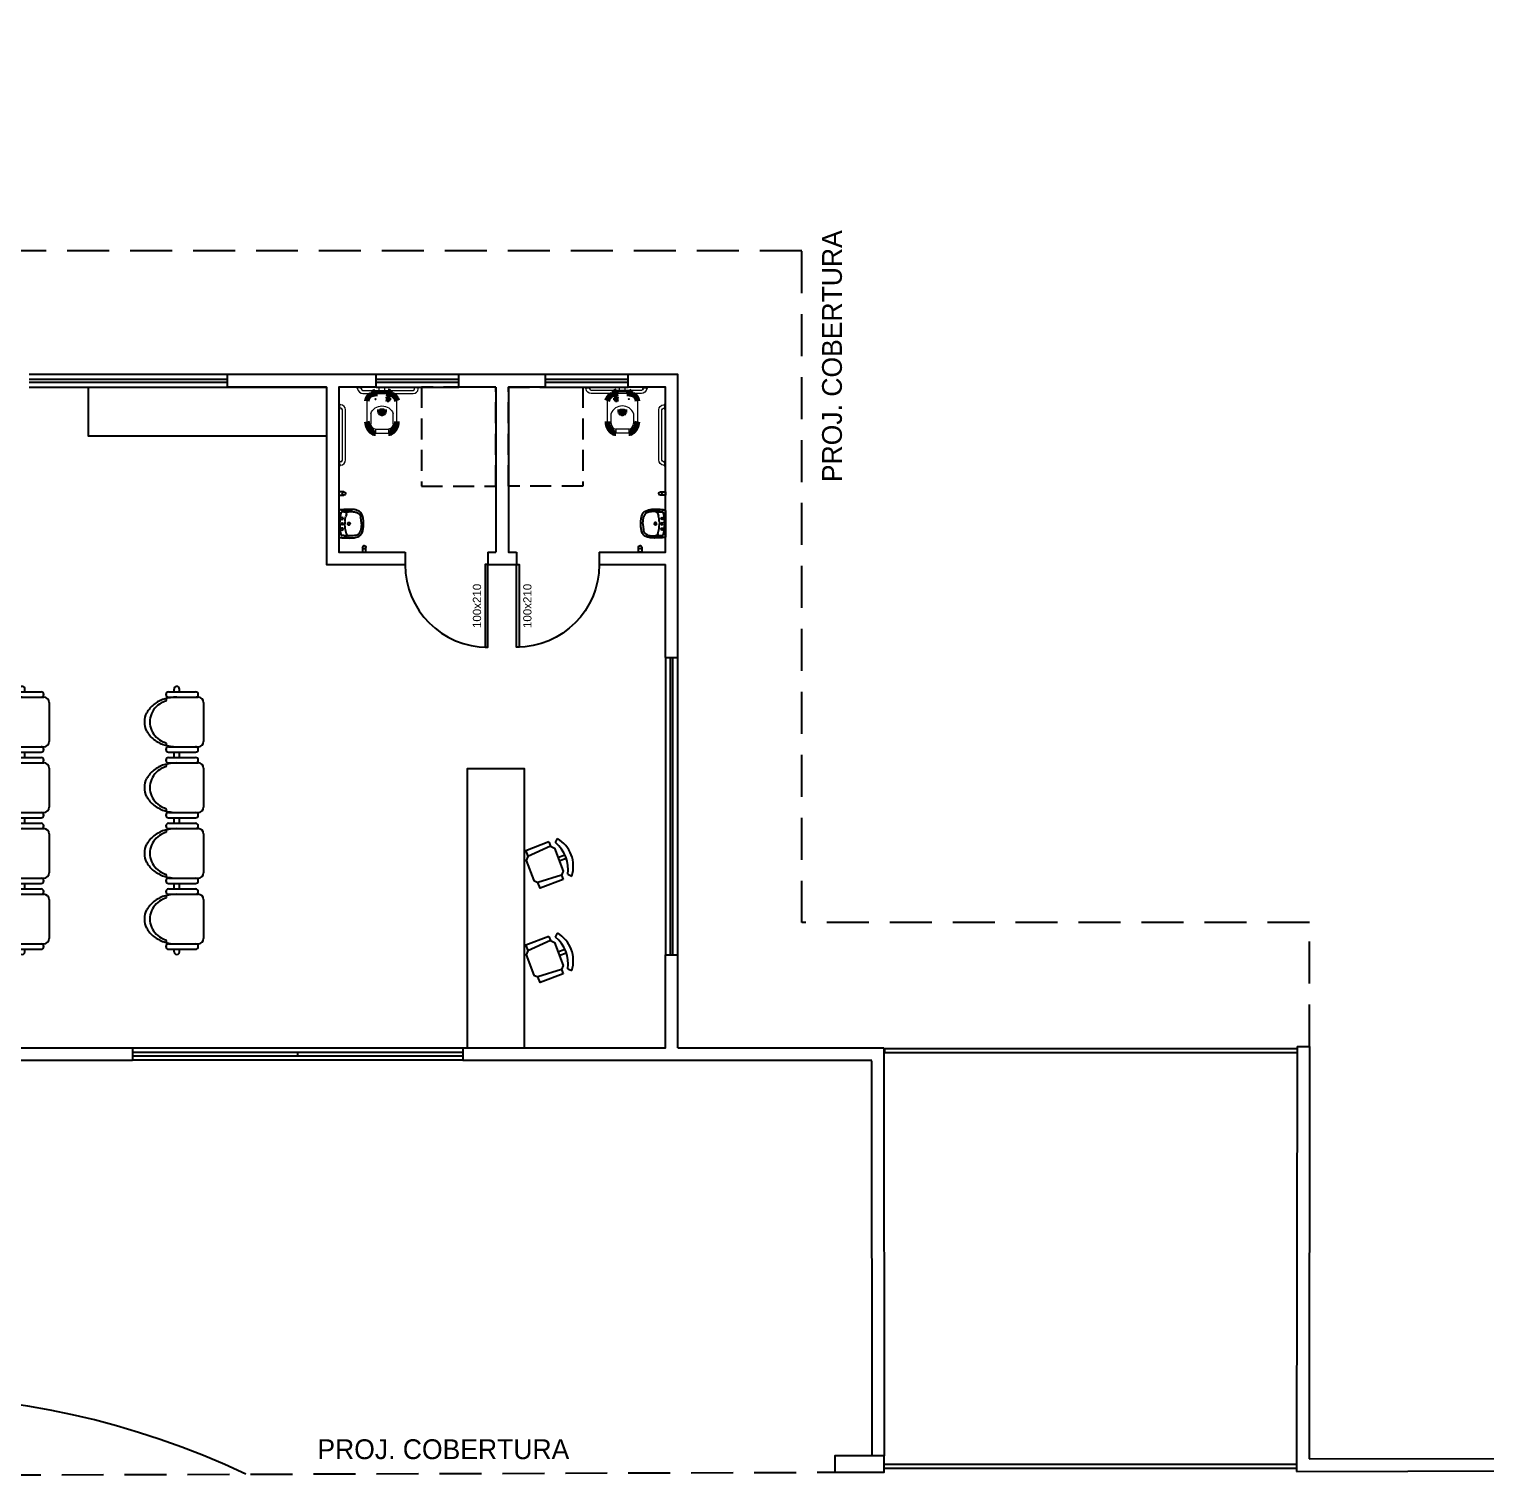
# Model space of a CAD drawing. Header units: centimetres. Extents: x 0 to 1084401, y -139216 to 99734.
# Drawn here: x 902085 to 903848, y 9703 to 11457 of the extents above; entities that cross this region are included whole.
import ezdxf
from ezdxf.enums import TextEntityAlignment as Align

# ---------------------------------------------------------------- set-up
doc = ezdxf.new("R2010")
doc.units = ezdxf.units.CM
doc.header["$LTSCALE"] = 4
doc.linetypes.add('DASHED2', pattern=[9.525, 6.35, -3.175])
doc.linetypes.add('HIDDENX2', pattern=[19.05, 12.7, -6.35])
for name, color, linetype in [('0.1', 1, 'Continuous'), ('0.2', 2, 'Continuous'), ('0.6', 6, 'Continuous'), ('02-CONT', 2, 'Continuous'), ('08', 8, 'Continuous'), ('C-TEXTO-02', 2, 'Continuous'), ('PDF1_PH - Metal', 253, 'Continuous'), ('PROJEÇÕES', 1, 'DASHED2')]:
    doc.layers.add(name, color=color, linetype=linetype)
doc.layers.add('PDF1_PH - Alv Construir', color=6, linetype='Continuous', lineweight=40)
doc.styles.add('2mm 1-50', font='arial.ttf', dxfattribs={"height": 0.1})
doc.styles.add('Símbolos', font='ERASLGHT.TTF')

# ---------------------------------------------------------------- blocks, each defined once
blk = doc.blocks.new('1_00e')
blk.add_lwpolyline([(-28.4, -52.3), (-25.4, -52.3), (-25.4, 47.7), (-28.4, 47.7)], close=True)
at = {"color": 1}
blk.add_arc((-28.4, -52.3), 100, 0, 90, dxfattribs=at)
blk = doc.blocks.new('Barra 3')
at = {"layer": 'PDF1_PH - Metal', "lineweight": 9}
for points in [[(19245.1, 25719.8), (19252, 25719.8), (19252, 25719), (19245.1, 25719)], [(19315, 25719.8), (19321.9, 25719.8), (19321.9, 25719), (19315, 25719)]]:
    blk.add_lwpolyline(points, close=True, dxfattribs=at)
for points in [[(19246.4, 25717.7), (19246.4, 25719)], [(19250.7, 25717.7), (19250.7, 25719)], [(19252.9, 25715.5), (19314.6, 25715.5)], [(19252.9, 25711.7), (19314.6, 25711.7)], [(19316.3, 25717.7), (19316.3, 25719)], [(19320.6, 25717.7), (19320.6, 25719)]]:
    blk.add_lwpolyline(points, dxfattribs=at)
for centre, radius, start, end in [((19253.4, 25718.8), 7.08, 188.6936, 267.1299), ((19253, 25717.8), 2.3, 183.7735, 266.2236), ((19314.4, 25717.9), 6.22, 270.0361, 357.9477), ((19314, 25717.8), 2.29, 284.5016, 358.1815)]:
    blk.add_arc(centre, radius, start, end, dxfattribs=at)
blk = doc.blocks.new('bacia sanit')
at = {"layer": 'PDF1_PH - Metal', "lineweight": 9}
for points in [[(16861.7, 24745.8), (16861.7, 24746.1), (16861.7, 24759.9), (16861.7, 24760.7)], [(16862.6, 24758.1), (16862.6, 24757.7), (16862.6, 24757.3), (16862.6, 24748.7), (16862.6, 24748.3), (16862.6, 24747.9)], [(16863, 24747.4), (16863, 24747.4), (16863.4, 24747.4), (16863.9, 24747.4), (16864.3, 24747.4), (16864.3, 24753), (16864.3, 24758.6), (16863.9, 24758.6), (16863.4, 24758.6), (16863, 24758.6)], [(16873.7, 24771.4), (16899, 24771.4)], [(16889.1, 24766.7), (16889.6, 24766.7), (16890, 24766.7), (16890.4, 24766.7), (16890.9, 24766.7), (16899.4, 24766.7), (16899.9, 24766.7), (16900.3, 24766.7), (16900.7, 24766.7), (16901.1, 24766.7), (16901.6, 24766.7)], [(16912.8, 24763.3), (16907.7, 24763.3)], [(16908.4, 24761.1), (16912.7, 24761.1), (16913.1, 24761.1)], [(16908.4, 24761.1), (16908.4, 24760.7), (16908.4, 24760.3), (16908.4, 24759.9), (16908.4, 24759.4), (16908.4, 24759), (16908.4, 24758.6), (16908.4, 24758.1), (16908.4, 24757.7), (16908.4, 24757.3), (16908.4, 24756.9), (16908.4, 24756.4)], [(16913.1, 24761.1), (16913.1, 24760.7), (16913.1, 24760.3), (16913.1, 24759.9), (16913.1, 24759.4), (16913.1, 24759), (16913.1, 24758.6), (16913.1, 24758.1), (16913.1, 24757.7), (16913.1, 24757.3), (16913.1, 24756.9), (16913.1, 24756.4), (16913.1, 24756), (16913.1, 24755.6), (16913.1, 24755.1), (16913.1, 24754.7), (16913.1, 24754.3), (16913.1, 24753.9), (16913.1, 24753.4), (16913.1, 24753), (16913.1, 24752.6), (16913.1, 24752.1), (16913.1, 24751.7), (16913.1, 24751.3), (16913.1, 24750.9), (16913.1, 24750.4), (16913.1, 24750), (16913.1, 24749.6), (16913.1, 24749.1), (16913.1, 24748.7), (16913.1, 24748.3), (16913.1, 24747.9), (16913.1, 24747.4), (16913.1, 24747), (16913.1, 24746.6), (16913.1, 24746.1), (16913.1, 24745.7), (16913.1, 24745.3), (16913.1, 24744.9)], [(16861.7, 24756.4), (16856.6, 24756.4)], [(16861.7, 24749.6), (16856.6, 24749.6)], [(16884.4, 24750.4), (16884, 24750.4), (16883.6, 24750.4), (16883.6, 24750.9), (16883.6, 24751.3), (16883.6, 24751.7), (16883.6, 24752.1), (16883.6, 24752.6), (16883.6, 24753), (16883.6, 24753.4), (16883.6, 24753.9), (16883.6, 24754.3), (16883.6, 24754.7), (16883.6, 24755.1), (16883.6, 24755.6), (16884, 24755.6), (16884, 24755.6)], [(16901.6, 24739.3), (16901.1, 24739.3), (16900.7, 24739.3), (16900.3, 24739.3), (16899.4, 24739.3), (16890.9, 24739.3), (16890.4, 24739.3), (16890, 24739.3), (16889.6, 24739.3), (16889.1, 24739.3)], [(16912.8, 24742.7), (16907.6, 24742.7)], [(16908.4, 24756.4), (16908.4, 24756), (16908.4, 24755.6), (16908.4, 24755.1), (16908.4, 24754.7), (16908.4, 24754.3), (16908.4, 24753.9), (16908.4, 24753.4), (16908.4, 24753), (16908.4, 24752.6), (16908.4, 24752.1), (16908.4, 24751.7), (16908.4, 24751.3), (16908.4, 24750.9), (16908.4, 24750)], [(16908.4, 24750), (16908.4, 24749.6), (16908.4, 24749.1), (16908.4, 24748.7), (16908.4, 24748.3), (16908.4, 24747.9), (16908.4, 24747.4), (16908.4, 24747), (16908.4, 24746.6), (16908.4, 24746.1), (16908.4, 24745.7), (16908.4, 24745.3), (16908.4, 24744.9)], [(16908.4, 24744.9), (16912.7, 24744.9), (16913.1, 24744.9)], [(16908.4, 24744.9), (16912.7, 24744.9), (16913.1, 24744.9)], [(16899, 24734.6), (16873.7, 24734.6)]]:
    blk.add_lwpolyline(points, dxfattribs=at)
at = {"layer": 'PDF1_PH - Metal', "lineweight": 211}
for points in [[(16913.1, 24761.1, 0.086524), (16912.6, 24763.9, 0.264906), (16899, 24771.4)], [(16913.1, 24744.9, -0.086524), (16912.6, 24742.1, -0.264906), (16899, 24734.6)]]:
    blk.add_lwpolyline(points, format="xyb", dxfattribs=at)
blk.add_lwpolyline([(16889.1, 24753), (16889.1, 24753), (16889.1, 24753)], dxfattribs=at)
at = {"layer": 'PDF1_PH - Metal', "lineweight": 9}
blk.add_circle((16871.4, 24760.9), 0.643, dxfattribs=at)
at = {"layer": 'PDF1_PH - Metal', "lineweight": 211}
blk.add_circle((16871.4, 24745.5), 0.643, dxfattribs=at)
for centre, radius, start, end in [((16864.8, 24759.9), 3.2, 88.1661, 164.6032), ((16890.8, 24757.2), 26.5, 161.0139, 177.0973), ((16874, 24762.5), 8.95, 90.3217, 157.8056), ((16864.8, 24746), 3.06, 177.2926, 274.2593), ((16892.2, 24749.6), 28, 184.427, 198.8013), ((16875.2, 24744.9), 10.5, 204.627, 261.8049), ((16885.4, 26015.1), 1259.5, 269.9347, 270.0653), ((16885.4, 23700.8), 1049.6, 89.9217, 90.0783), ((16886.5, 24753), 2.59, 275.8679, 84.1321)]:
    blk.add_arc(centre, radius, start, end, dxfattribs=at)
at = {"layer": 'PDF1_PH - Metal', "lineweight": 9}
for centre, radius, start, end in [((16863, 24758.1), 0.429, 90, 180), ((16894.4, 24753), 14.7, 110.9822, 249.0178), ((16901.6, 24759.8), 6.91, 11.172, 90.6439), ((16863, 24747.9), 0.429, 180, 270), ((16901.6, 24746.2), 6.91, 269.3561, 348.828)]:
    blk.add_arc(centre, radius, start, end, dxfattribs=at)
blk = doc.blocks.new('L.51_P')
at = {"layer": '08'}
for p, q in [((-250, 0), (-249, 0)), ((-249, 0), (249, 0)), ((250, 0), (249, 0)), ((-269, -260), (-269, -260)), ((-262, -36), (-262, -36)), ((-259, -9), (-259, -9)), ((-226, -95), (-224, -63)), ((-226, -95), (-225, -95)), ((-225, -95), (-224, -63)), ((-189, -140), (-140, -129)), ((-161, -28), (-161, -28)), ((0, -12), (0, -12)), ((189, -140), (140, -129)), ((161, -28), (161, -28)), ((226, -95), (224, -63)), ((225, -95), (224, -63)), ((226, -95), (225, -95)), ((259, -9), (259, -9)), ((262, -36), (262, -36)), ((269, -260), (269, -260)), ((-216, -329), (-216, -329)), ((216, -329), (216, -329))]:
    blk.add_line(p, q, dxfattribs=at)
at = {"layer": '08', "ltscale": 27.502596}
for centre in [(-100, -59), (100, -59)]:
    blk.add_circle(centre, 19, dxfattribs=at)
at = {"layer": '08'}
for centre, radius, start, end in [((10, -800), 688, 94.616, 102.655), ((0, -61), 19, 90, 270), ((0, -61), 19, 270, 90), ((-10, -800), 688, 77.345, 85.384)]:
    blk.add_arc(centre, radius, start, end, dxfattribs=at)
for centre, major_axis, ratio, start_param, end_param in [((-178, -187), (-49.3, 11.1), 0.999971, 0.133525, 0.210872), ((-238, -179), (-7.5, 6.62), 0.993745, 3.733046, 3.862859), ((-237, -179), (8.41, 5.42), 0.98852, 5.563301, 5.699979), ((0, -187), (-22.7, 2), 0.992499, 0.072609, 0.200275), ((0, -187), (-22.5, 0.5), 0.991671, 5.253548, 5.29957), ((0, -187), (-22.5, 0.9), 0.992169, 5.255337, 5.27196), ((0, -187), (22.5, 0.5), 0.991671, 0.983616, 1.029637), ((0, -187), (22.5, 0.9), 0.992169, 1.011226, 1.027848), ((0, -187), (22.7, 2), 0.992499, 6.08291, 6.210576), ((178, -187), (49.3, 11.1), 0.999971, 6.072313, 6.14966)]:
    blk.add_ellipse(centre, major_axis=major_axis, ratio=ratio, start_param=start_param, end_param=end_param, dxfattribs=at)
for points, degree, knots in [([(-259, -9), (-259, -8), (-259, -7), (-258, -5), (-258, -4), (-256, -3), (-255, -2), (-254, -1), (-253, 0), (-251, 0), (-250, 0), (-250, 0)], 3, [0, 0, 0, 0, 0.279228, 0.279228, 0.609743, 0.609743, 0.933753, 0.933753, 1.252428, 1.252428, 1.448625, 1.448625, 1.448625, 1.448625]), ([(250, 0), (251, 0), (252, 0), (254, -1), (255, -1), (256, -3), (257, -3), (258, -5), (259, -6), (259, -8), (259, -8), (259, -9)], 3, [0, 0, 0, 0, 0.317814, 0.317814, 0.630623, 0.630623, 0.946539, 0.946539, 1.267049, 1.267049, 1.448529, 1.448529, 1.448529, 1.448529]), ([(-262, -36), (-262, -36), (-262, -37), (-262, -37), (-263, -40), (-263, -43), (-263, -45), (-263, -47), (-263, -48), (-263, -50), (-264, -53), (-264, -56), (-264, -59), (-265, -70), (-265, -80), (-266, -91), (-266, -102), (-267, -112), (-267, -123), (-267, -125), (-267, -128), (-268, -131), (-268, -133), (-268, -136), (-268, -138), (-268, -152), (-269, -166), (-269, -179), (-269, -183), (-269, -188), (-269, -192), (-270, -196), (-270, -200), (-270, -204), (-270, -221), (-270, -239), (-269, -257), (-269, -258), (-269, -259), (-269, -260)], 3, [171.986581, 171.986581, 171.986581, 171.986581, 172.747492, 172.747492, 172.747492, 184.841953, 184.841953, 184.841953, 191.474069, 191.474069, 191.474069, 204.41633, 204.41633, 204.41633, 249.640497, 249.640497, 249.640497, 294.864664, 294.864664, 294.864664, 305.912278, 305.912278, 305.912278, 316.959891, 316.959891, 316.959891, 374.321134, 374.321134, 374.321134, 391.68978, 391.68978, 391.68978, 408.14059, 408.14059, 408.14059, 482.929639, 482.929639, 482.929639, 486.839965, 486.839965, 486.839965, 486.839965]), ([(-269, -260), (-270, -239), (-270, -219), (-269, -173), (-268, -148), (-267, -104), (-266, -85), (-264, -60), (-264, -54), (-263, -46), (-263, -45), (-263, -42), (-263, -40), (-263, -38), (-262, -38), (-262, -37), (-262, -37), (-262, -36), (-262, -36), (-262, -36), (-262, -36), (-262, -36)], 3, [0, 0, 0, 0, 6.207574, 6.207574, 13.657131, 13.657131, 19.458927, 19.458927, 21.24929, 21.24929, 21.72619, 21.72619, 22.164181, 22.164181, 22.393053, 22.393053, 22.550017, 22.550017, 22.706555, 22.706555, 22.800287, 22.800287, 22.800287, 22.800287]), ([(-228, -173), (-228, -172), (-228, -172), (-228, -172), (-228, -171), (-228, -170), (-228, -169), (-228, -167), (-228, -164), (-228, -163), (-228, -160), (-228, -158), (-228, -157), (-228, -154), (-228, -151), (-228, -150), (-228, -148), (-228, -146), (-228, -146), (-228, -143), (-228, -141), (-228, -139), (-228, -135), (-228, -131), (-228, -129), (-227, -125), (-227, -121), (-227, -119), (-227, -113), (-226, -108), (-226, -105), (-226, -101), (-226, -97), (-226, -97), (-226, -96), (-226, -96), (-226, -95), (-226, -95), (-226, -95)], 5, [546.249188, 546.249188, 546.249188, 546.249188, 546.249188, 546.249188, 546.773913, 546.773913, 546.773913, 554.287654, 554.287654, 554.287654, 563.875311, 563.875311, 563.875311, 572.16967, 572.16967, 572.16967, 583.42676, 583.42676, 583.42676, 585.726164, 585.726164, 585.726164, 600.370766, 600.370766, 600.370766, 613.069318, 613.069318, 613.069318, 629.14404, 629.14404, 629.14404, 652.058764, 652.058764, 652.058764, 654.921465, 654.921465, 654.921465, 656.548424, 656.548424, 656.548424, 656.548424, 656.548424, 656.548424]), ([(-225, -95), (-226, -99), (-226, -103), (-226, -107), (-226, -111), (-227, -115), (-227, -119), (-227, -123), (-228, -127), (-228, -131), (-228, -134), (-228, -136), (-228, -139), (-228, -141), (-228, -142), (-228, -144)], 3, [161.339345, 161.339345, 161.339345, 161.339345, 177.77484, 177.77484, 177.77484, 195.119077, 195.119077, 195.119077, 212.353229, 212.353229, 212.353229, 223.772837, 223.772837, 223.772837, 230.426393, 230.426393, 230.426393, 230.426393]), ([(-228, -144), (-228, -145), (-228, -145), (-228, -146), (-228, -146), (-228, -146), (-228, -146), (-228, -148), (-228, -150), (-228, -152), (-228, -153), (-228, -154), (-228, -155), (-228, -157), (-228, -158), (-228, -160), (-228, -160), (-228, -160), (-228, -160)], 3, [0, 0, 0, 0, 2.396491, 2.396491, 2.396491, 3.195399, 3.195399, 3.195399, 10.963495, 10.963495, 10.963495, 15.609873, 15.609873, 15.609873, 22.232893, 22.232893, 22.232893, 22.470867, 22.470867, 22.470867, 22.470867]), ([(-228, -173), (-228, -172), (-228, -172), (-228, -172), (-228, -170), (-228, -167), (-228, -165), (-228, -162), (-228, -160)], 5, [-26.00391, -26.00391, -26.00391, -26.00391, -26.00391, -26.00391, -25.733695, -25.733695, -25.733695, -13.019576, -13.019576, -13.019576, -13.019576, -13.019576, -13.019576]), ([(-228, -181), (-228, -181), (-228, -180), (-228, -180), (-228, -178), (-228, -177), (-228, -176), (-228, -175), (-228, -175), (-228, -174), (-228, -174), (-228, -173), (-228, -173), (-228, -173), (-228, -173), (-228, -173), (-228, -173), (-228, -173)], 5, [532.079054, 532.079054, 532.079054, 532.079054, 532.079054, 532.079054, 536.567488, 536.567488, 536.567488, 541.060364, 541.060364, 541.060364, 543.310398, 543.310398, 543.310398, 544.435445, 544.435445, 544.435445, 544.830456, 544.830456, 544.830456, 544.830456, 544.830456, 544.830456]), ([(-227, -179), (-227, -179), (-227, -179), (-227, -179), (-227, -179), (-227, -179), (-228, -179), (-228, -179), (-228, -179), (-228, -179), (-228, -179), (-228, -179), (-228, -179), (-228, -179), (-228, -179), (-228, -179), (-228, -179), (-228, -179), (-228, -179), (-228, -179), (-228, -179), (-228, -179), (-228, -179), (-228, -179), (-228, -179), (-228, -179), (-228, -179), (-228, -179), (-228, -179), (-228, -179), (-228, -179), (-228, -179), (-228, -179), (-228, -179), (-228, -179), (-228, -179), (-228, -179), (-228, -179), (-228, -179), (-228, -179), (-228, -179), (-228, -179), (-228, -179), (-228, -179), (-228, -179), (-228, -179)], 3, [86.606266, 86.606266, 86.606266, 86.606266, 87.728641, 87.728641, 87.728641, 90.455187, 90.455187, 90.455187, 92.379628, 92.379628, 92.379628, 93.341849, 93.341849, 93.341849, 93.82296, 93.82296, 93.82296, 94.063516, 94.063516, 94.063516, 94.304072, 94.304072, 94.304072, 94.448856, 94.448856, 94.448856, 94.726754, 94.726754, 94.726754, 94.86595, 94.86595, 94.86595, 95.005146, 95.005146, 95.005146, 95.521507, 95.521507, 95.521507, 95.779688, 95.779688, 95.779688, 95.976047, 95.976047, 95.976047, 96.037867, 96.037867, 96.037867, 96.037867]), ([(-228, -179), (-228, -179), (-228, -179), (-228, -180), (-228, -180), (-228, -180), (-228, -180), (-228, -180), (-228, -180), (-228, -181), (-228, -181), (-228, -181), (-228, -181), (-228, -181), (-228, -181), (-228, -181)], 3, [95.867328, 95.867328, 95.867328, 95.867328, 97.58866, 97.58866, 97.58866, 102.978619, 102.978619, 102.978619, 105.844941, 105.844941, 105.844941, 108.501415, 108.501415, 108.501415, 109.427734, 109.427734, 109.427734, 109.427734]), ([(-228, -182), (-228, -182), (-228, -182), (-228, -182), (-228, -182), (-228, -182), (-228, -181)], 3, [11.170476, 11.170476, 11.170476, 11.170476, 15.411887, 15.411887, 15.411887, 21.204547, 21.204547, 21.204547, 21.204547]), ([(-227, -181), (-228, -181), (-228, -181), (-228, -181), (-228, -181), (-228, -181), (-228, -181), (-228, -181), (-228, -181), (-228, -181), (-228, -181), (-228, -181), (-228, -181), (-228, -181), (-228, -181), (-228, -181), (-228, -181), (-228, -181), (-228, -181), (-228, -181), (-228, -181), (-228, -181), (-228, -181), (-228, -181), (-228, -181), (-228, -181), (-228, -181), (-228, -181)], 3, [86.606266, 86.606266, 86.606266, 86.606266, 91.112306, 91.112306, 91.112306, 94.304072, 94.304072, 94.304072, 94.448856, 94.448856, 94.448856, 94.726754, 94.726754, 94.726754, 95.005146, 95.005146, 95.005146, 95.521507, 95.521507, 95.521507, 95.779688, 95.779688, 95.779688, 95.976047, 95.976047, 95.976047, 96.03782, 96.03782, 96.03782, 96.03782]), ([(-228, -181), (-228, -181), (-228, -181), (-228, -181), (-228, -181), (-228, -181), (-228, -181), (-228, -181), (-228, -181), (-228, -181), (-228, -181), (-228, -181), (-228, -181), (-228, -181), (-228, -181), (-228, -181), (-228, -181), (-228, -181), (-228, -181), (-228, -181), (-228, -182), (-228, -182), (-228, -182), (-228, -182), (-228, -182)], 3, [0.000033, 0.000033, 0.000033, 0.000033, 1.898401, 1.898401, 1.898401, 2.370761, 2.370761, 2.370761, 3.823236, 3.823236, 3.823236, 5.758149, 5.758149, 5.758149, 9.592202, 9.592202, 9.592202, 9.856292, 9.856292, 9.856292, 15.276244, 15.276244, 15.276244, 18.99372, 18.99372, 18.99372, 18.99372]), ([(-189, -140), (-196, -141), (-203, -144), (-208, -149), (-211, -151), (-213, -153), (-216, -156), (-216, -156), (-216, -156), (-216, -156), (-221, -163), (-225, -170), (-227, -178), (-227, -179), (-227, -179), (-227, -180)], 3, [18.593861, 18.593861, 18.593861, 18.593861, 48.620819, 48.620819, 48.620819, 61.987959, 61.987959, 61.987959, 63.593601, 63.593601, 63.593601, 96.318173, 96.318173, 96.318173, 99.127558, 99.127558, 99.127558, 99.127558]), ([(-227, -179), (-227, -180), (-227, -180), (-227, -180), (-227, -180), (-227, -180), (-227, -180), (-227, -180), (-227, -180), (-227, -180), (-227, -180), (-227, -180), (-227, -180), (-227, -180), (-227, -180), (-227, -180), (-227, -180), (-227, -180), (-227, -180), (-227, -180), (-227, -180), (-227, -180), (-227, -180), (-227, -180), (-227, -180)], 3, [0, 0, 0, 0, 0.1444645, 0.1444645, 0.1444645, 0.1538416, 0.1538416, 0.1538416, 0.2328101, 0.2328101, 0.2328101, 0.2720552, 0.2720552, 0.2720552, 0.294529, 0.294529, 0.294529, 0.3195248, 0.3195248, 0.3195248, 0.3450333, 0.3450333, 0.3450333, 0.3642456, 0.3642456, 0.3642456, 0.3642456]), ([(-227, -181), (-227, -181), (-227, -181), (-227, -181), (-227, -181), (-227, -181), (-227, -181), (-227, -181), (-227, -180), (-227, -180), (-227, -180), (-227, -180), (-227, -180), (-227, -180), (-227, -180), (-227, -180), (-227, -180), (-227, -180), (-227, -180)], 3, [0, 0, 0, 0, 3.948132, 3.948132, 3.948132, 6.907098, 6.907098, 6.907098, 9.485674, 9.485674, 9.485674, 10.686492, 10.686492, 10.686492, 11.887309, 11.887309, 11.887309, 12.708565, 12.708565, 12.708565, 12.708565]), ([(-224, -63), (-224, -58), (-222, -53), (-219, -48), (-217, -45), (-214, -42), (-210, -40), (-208, -38), (-204, -37), (-201, -36)], 3, [10.913289, 10.913289, 10.913289, 10.913289, 33.960328, 33.960328, 33.960328, 50.289489, 50.289489, 50.289489, 65.056953, 65.056953, 65.056953, 65.056953]), ([(-201, -36), (-205, -37), (-210, -39), (-214, -42), (-219, -47), (-222, -55), (-223, -57), (-224, -60), (-224, -63)], 5, [7.912422, 7.912422, 7.912422, 7.912422, 7.912422, 7.912422, 31.991346, 31.991346, 31.991346, 47.45316, 47.45316, 47.45316, 47.45316, 47.45316, 47.45316]), ([(0, -12), (-60, -12), (-120, -19), (-180, -31), (-187, -33), (-194, -34), (-201, -36)], 3, [460.253252, 460.253252, 460.253252, 460.253252, 715.762091, 715.762091, 715.762091, 745.806363, 745.806363, 745.806363, 745.806363]), ([(-201, -36), (-177, -30), (-152, -25), (-128, -21), (-94, -17), (-61, -14), (-52, -14), (-43, -13), (-34, -13)], 5, [234.918202, 234.918202, 234.918202, 234.918202, 234.918202, 234.918202, 410.549748, 410.549748, 410.549748, 473.914825, 473.914825, 473.914825, 473.914825, 473.914825, 473.914825]), ([(-45, -114), (-41, -114), (-37, -114), (-32, -113), (-28, -113), (-24, -113), (-20, -113), (-13, -112), (-7, -112), (0, -112)], 3, [388.454766, 388.454766, 388.454766, 388.454766, 406.384907, 406.384907, 406.384907, 424.400948, 424.400948, 424.400948, 452.696543, 452.696543, 452.696543, 452.696543]), ([(-34, -13), (-30, -13), (-26, -13), (-22, -13), (-15, -12), (-8, -12), (-2, -12), (-1, -12), (-1, -12), (0, -12)], 3, [59.347784, 59.347784, 59.347784, 59.347784, 76.617445, 76.617445, 76.617445, 106.129652, 106.129652, 106.129652, 108.418766, 108.418766, 108.418766, 108.418766]), ([(-12, -168), (-12, -168), (-12, -168), (-12, -168), (-12, -168), (-12, -168), (-12, -168), (-15, -170), (-18, -173), (-20, -175), (-21, -179), (-22, -183), (-22, -184), (-22, -185), (-22, -186), (-22, -186), (-22, -186), (-22, -186), (-22, -186), (-22, -186), (-22, -187)], 5, [23.677366, 23.677366, 23.677366, 23.677366, 23.677366, 23.677366, 23.697783, 23.697783, 23.697783, 25.117395, 25.117395, 25.117395, 50.594375, 50.594375, 50.594375, 58.007217, 58.007217, 58.007217, 58.536706, 58.536706, 58.536706, 59.055614, 59.055614, 59.055614, 59.055614, 59.055614, 59.055614]), ([(-22, -189), (-22, -190), (-22, -190), (-22, -190), (-22, -194), (-20, -199), (-17, -202), (-16, -203), (-15, -203), (-15, -204), (-13, -206), (-10, -207), (-8, -208), (-5, -209), (-3, -209), (0, -209)], 3, [27.245857, 27.245857, 27.245857, 27.245857, 27.597992, 27.597992, 27.597992, 49.768775, 49.768775, 49.768775, 54.290067, 54.290067, 54.290067, 66.913295, 66.913295, 66.913295, 79.527914, 79.527914, 79.527914, 79.527914]), ([(34, -13), (30, -13), (26, -13), (22, -13), (15, -12), (8, -12), (2, -12), (1, -12), (1, -12), (0, -12)], 3, [59.347784, 59.347784, 59.347784, 59.347784, 76.617445, 76.617445, 76.617445, 106.129652, 106.129652, 106.129652, 108.418717, 108.418717, 108.418717, 108.418717]), ([(0, -12), (60, -12), (120, -19), (180, -31), (187, -33), (194, -34), (201, -36)], 3, [460.253227, 460.253227, 460.253227, 460.253227, 715.76204, 715.76204, 715.76204, 745.806363, 745.806363, 745.806363, 745.806363]), ([(45, -114), (41, -114), (37, -114), (32, -113), (28, -113), (24, -113), (20, -113), (13, -112), (7, -112), (0, -112)], 3, [388.454766, 388.454766, 388.454766, 388.454766, 406.384907, 406.384907, 406.384907, 424.400948, 424.400948, 424.400948, 452.696543, 452.696543, 452.696543, 452.696543]), ([(22, -189), (22, -190), (22, -190), (22, -190), (22, -194), (20, -199), (17, -202), (16, -203), (15, -203), (15, -204), (13, -206), (10, -207), (8, -208), (5, -209), (3, -209), (0, -209)], 3, [27.245857, 27.245857, 27.245857, 27.245857, 27.597992, 27.597992, 27.597992, 49.768775, 49.768775, 49.768775, 54.290067, 54.290067, 54.290067, 66.913295, 66.913295, 66.913295, 79.528565, 79.528565, 79.528565, 79.528565]), ([(12, -168), (12, -168), (12, -168), (12, -168), (12, -168), (12, -168), (12, -168), (15, -170), (18, -173), (20, -175), (21, -179), (22, -183), (22, -184), (22, -185), (22, -186), (22, -186), (22, -186), (22, -186), (22, -186), (22, -186), (22, -187)], 5, [23.677366, 23.677366, 23.677366, 23.677366, 23.677366, 23.677366, 23.697783, 23.697783, 23.697783, 25.117395, 25.117395, 25.117395, 50.594375, 50.594375, 50.594375, 58.007217, 58.007217, 58.007217, 58.536706, 58.536706, 58.536706, 59.055614, 59.055614, 59.055614, 59.055614, 59.055614, 59.055614]), ([(201, -36), (177, -30), (152, -25), (128, -21), (94, -17), (61, -14), (52, -14), (43, -13), (34, -13)], 5, [234.918202, 234.918202, 234.918202, 234.918202, 234.918202, 234.918202, 410.549748, 410.549748, 410.549748, 473.914825, 473.914825, 473.914825, 473.914825, 473.914825, 473.914825]), ([(189, -140), (196, -141), (203, -144), (208, -149), (211, -151), (213, -153), (216, -156), (216, -156), (216, -156), (216, -156), (221, -163), (225, -170), (227, -178), (227, -179), (227, -179), (227, -180)], 3, [18.593861, 18.593861, 18.593861, 18.593861, 48.620819, 48.620819, 48.620819, 61.987959, 61.987959, 61.987959, 63.593601, 63.593601, 63.593601, 96.318173, 96.318173, 96.318173, 99.127558, 99.127558, 99.127558, 99.127558]), ([(224, -63), (224, -58), (222, -53), (219, -48), (217, -45), (214, -42), (210, -40), (208, -38), (204, -37), (201, -36)], 3, [10.913289, 10.913289, 10.913289, 10.913289, 33.960328, 33.960328, 33.960328, 50.289489, 50.289489, 50.289489, 65.056953, 65.056953, 65.056953, 65.056953]), ([(201, -36), (206, -37), (211, -40), (215, -44), (217, -46), (218, -47), (219, -49), (222, -53), (224, -58), (224, -63)], 3, [7.912424, 7.912424, 7.912424, 7.912424, 25.178369, 25.178369, 25.178369, 31.991348, 31.991348, 31.991348, 47.45316, 47.45316, 47.45316, 47.45316]), ([(225, -95), (226, -99), (226, -103), (226, -107), (226, -111), (227, -115), (227, -119), (227, -123), (228, -127), (228, -131), (228, -134), (228, -136), (228, -139), (228, -141), (228, -142), (228, -144)], 3, [161.339345, 161.339345, 161.339345, 161.339345, 177.77484, 177.77484, 177.77484, 195.119077, 195.119077, 195.119077, 212.353229, 212.353229, 212.353229, 223.772837, 223.772837, 223.772837, 230.426393, 230.426393, 230.426393, 230.426393]), ([(225, -291), (227, -274), (229, -256), (229, -223), (229, -207), (229, -191)], 3, [0.000002, 0.000002, 0.000002, 0.000002, 5.212146, 5.212146, 10.015536, 10.015536, 10.015536, 10.015536]), ([(228, -173), (228, -172), (228, -172), (228, -172), (228, -171), (228, -170), (228, -169), (228, -167), (228, -164), (228, -163), (228, -160), (228, -158), (228, -157), (228, -154), (228, -151), (228, -150), (228, -148), (228, -146), (228, -146), (228, -143), (228, -141), (228, -139), (228, -135), (228, -131), (228, -129), (227, -125), (227, -121), (227, -119), (227, -113), (226, -108), (226, -105), (226, -101), (226, -97), (226, -97), (226, -96), (226, -96), (226, -95), (226, -95), (226, -95)], 5, [546.249188, 546.249188, 546.249188, 546.249188, 546.249188, 546.249188, 546.773913, 546.773913, 546.773913, 554.287654, 554.287654, 554.287654, 563.875311, 563.875311, 563.875311, 572.16967, 572.16967, 572.16967, 583.42676, 583.42676, 583.42676, 585.726164, 585.726164, 585.726164, 600.370766, 600.370766, 600.370766, 613.069318, 613.069318, 613.069318, 629.14404, 629.14404, 629.14404, 652.058764, 652.058764, 652.058764, 654.921465, 654.921465, 654.921465, 656.548424, 656.548424, 656.548424, 656.548424, 656.548424, 656.548424]), ([(227, -181), (227, -181), (227, -181), (227, -181), (227, -181), (227, -181), (227, -181), (227, -181), (227, -180), (227, -180), (227, -180), (227, -180), (227, -180), (227, -180), (227, -180), (227, -180), (227, -180), (227, -180), (227, -180)], 3, [0, 0, 0, 0, 3.948132, 3.948132, 3.948132, 6.907098, 6.907098, 6.907098, 9.485674, 9.485674, 9.485674, 10.686492, 10.686492, 10.686492, 11.887309, 11.887309, 11.887309, 12.708565, 12.708565, 12.708565, 12.708565]), ([(227, -181), (228, -181), (228, -181), (228, -181), (228, -181), (228, -181), (228, -181), (228, -181), (228, -181), (228, -181), (228, -181), (228, -181), (228, -181), (228, -181), (228, -181), (228, -181), (228, -181), (228, -181), (228, -181), (228, -181), (228, -181), (228, -181), (228, -181), (228, -181), (228, -181), (228, -181), (228, -181), (228, -181)], 3, [86.606266, 86.606266, 86.606266, 86.606266, 91.112306, 91.112306, 91.112306, 94.304072, 94.304072, 94.304072, 94.448856, 94.448856, 94.448856, 94.726754, 94.726754, 94.726754, 95.005146, 95.005146, 95.005146, 95.521507, 95.521507, 95.521507, 95.779688, 95.779688, 95.779688, 95.976047, 95.976047, 95.976047, 96.03782, 96.03782, 96.03782, 96.03782]), ([(228, -144), (228, -145), (228, -145), (228, -146), (228, -146), (228, -146), (228, -146), (228, -148), (228, -150), (228, -152), (228, -153), (228, -154), (228, -155), (228, -157), (228, -158), (228, -160), (228, -160), (228, -160), (228, -160)], 3, [0, 0, 0, 0, 2.396491, 2.396491, 2.396491, 3.195399, 3.195399, 3.195399, 10.963495, 10.963495, 10.963495, 15.609873, 15.609873, 15.609873, 22.232893, 22.232893, 22.232893, 22.470867, 22.470867, 22.470867, 22.470867]), ([(228, -173), (228, -172), (228, -172), (228, -172), (228, -170), (228, -167), (228, -165), (228, -162), (228, -160)], 5, [-26.00391, -26.00391, -26.00391, -26.00391, -26.00391, -26.00391, -25.733695, -25.733695, -25.733695, -13.019576, -13.019576, -13.019576, -13.019576, -13.019576, -13.019576]), ([(228, -181), (228, -181), (228, -180), (228, -180), (228, -178), (228, -177), (228, -176), (228, -175), (228, -175), (228, -174), (228, -174), (228, -173), (228, -173), (228, -173), (228, -173), (228, -173), (228, -173), (228, -173)], 5, [532.079054, 532.079054, 532.079054, 532.079054, 532.079054, 532.079054, 536.567488, 536.567488, 536.567488, 541.060364, 541.060364, 541.060364, 543.310398, 543.310398, 543.310398, 544.435445, 544.435445, 544.435445, 544.830456, 544.830456, 544.830456, 544.830456, 544.830456, 544.830456]), ([(228, -182), (228, -182), (228, -182), (228, -182), (228, -182), (228, -182), (228, -181)], 3, [11.170476, 11.170476, 11.170476, 11.170476, 15.411887, 15.411887, 15.411887, 21.204547, 21.204547, 21.204547, 21.204547]), ([(228, -181), (228, -181), (228, -181), (228, -181), (228, -181), (228, -181), (228, -181), (228, -181), (228, -181), (228, -181), (228, -181), (228, -181), (228, -181), (228, -181), (228, -181), (228, -181), (228, -181), (228, -181), (228, -181), (228, -181), (228, -182), (228, -182), (228, -182), (228, -182), (228, -182)], 3, [0.000033, 0.000033, 0.000033, 0.000033, 1.898401, 1.898401, 1.898401, 2.370761, 2.370761, 2.370761, 3.823236, 3.823236, 3.823236, 5.758149, 5.758149, 5.758149, 9.592202, 9.592202, 9.592202, 9.856292, 9.856292, 9.856292, 15.276244, 15.276244, 15.276244, 18.99372, 18.99372, 18.99372, 18.99372]), ([(262, -36), (262, -36), (262, -37), (262, -37), (263, -40), (263, -43), (263, -45), (263, -47), (263, -48), (263, -50), (264, -53), (264, -56), (264, -59), (265, -70), (265, -80), (266, -91), (266, -102), (267, -112), (267, -123), (267, -125), (267, -128), (268, -131), (268, -133), (268, -136), (268, -138), (268, -152), (269, -166), (269, -179), (269, -183), (269, -188), (269, -192), (270, -196), (270, -200), (270, -204), (270, -221), (270, -239), (269, -257), (269, -258), (269, -259), (269, -260)], 3, [171.986581, 171.986581, 171.986581, 171.986581, 172.747492, 172.747492, 172.747492, 184.841953, 184.841953, 184.841953, 191.474069, 191.474069, 191.474069, 204.41633, 204.41633, 204.41633, 249.640497, 249.640497, 249.640497, 294.864664, 294.864664, 294.864664, 305.912278, 305.912278, 305.912278, 316.959891, 316.959891, 316.959891, 374.321134, 374.321134, 374.321134, 391.68978, 391.68978, 391.68978, 408.14059, 408.14059, 408.14059, 482.929639, 482.929639, 482.929639, 486.839965, 486.839965, 486.839965, 486.839965]), ([(262, -36), (262, -36), (262, -36), (262, -36), (262, -36), (262, -37), (262, -37), (262, -37), (262, -37), (262, -38), (263, -39), (263, -40), (263, -40), (263, -42), (263, -43), (263, -47), (263, -49), (264, -58), (265, -65), (266, -86), (266, -101), (268, -141), (269, -168), (270, -216), (270, -238), (269, -260)], 3, [0.212871, 0.212871, 0.212871, 0.212871, 0.307715, 0.307715, 0.417994, 0.417994, 0.518366, 0.518366, 0.682318, 0.682318, 0.844684, 0.844684, 1.063629, 1.063629, 1.413977, 1.413977, 2.124866, 2.124866, 4.109013, 4.109013, 8.503951, 8.503951, 16.390189, 16.390189, 23.015496, 23.015496, 23.015496, 23.015496]), ([(-62, -461), (-92, -458), (-123, -454), (-171, -438), (-189, -430), (-214, -410), (-222, -401), (-236, -382), (-242, -373), (-251, -352), (-255, -341), (-260, -323), (-261, -316), (-263, -309)], 3, [0, 0, 0, 0, 9.188374, 9.188374, 15.03441, 15.03441, 18.713973, 18.713973, 21.993411, 21.993411, 25.540766, 25.540766, 27.624534, 27.624534, 27.624534, 27.624534]), ([(-216, -329), (-215, -331), (-215, -332), (-214, -334), (-213, -338), (-211, -343), (-209, -347), (-206, -353), (-202, -359), (-198, -365), (-195, -370), (-191, -375), (-186, -379), (-180, -385), (-173, -390), (-165, -395), (-159, -398), (-153, -401), (-146, -404), (-141, -406), (-136, -407), (-130, -409)], 3, [544.291877, 544.291877, 544.291877, 544.291877, 550.872534, 550.872534, 550.872534, 571.780058, 571.780058, 571.780058, 601.038921, 601.038921, 601.038921, 628.392297, 628.392297, 628.392297, 666.157842, 666.157842, 666.157842, 694.913085, 694.913085, 694.913085, 718.447591, 718.447591, 718.447591, 718.447591]), ([(-63, -420), (-71, -420), (-79, -419), (-87, -418), (-95, -416), (-103, -415), (-110, -414), (-117, -412), (-124, -411), (-130, -409)], 3, [54.852513, 54.852513, 54.852513, 54.852513, 88.476523, 88.476523, 88.476523, 122.168155, 122.168155, 122.168155, 151.102791, 151.102791, 151.102791, 151.102791]), ([(-50, -422), (-53, -421), (-55, -421), (-58, -421), (-61, -421), (-63, -420), (-63, -420), (-63, -420), (-63, -420)], 5, [11.184117, 11.184117, 11.184117, 11.184117, 11.184117, 11.184117, 30.072391, 30.072391, 30.072391, 30.457117, 30.457117, 30.457117, 30.457117, 30.457117, 30.457117]), ([(0, -424), (-15, -424), (-31, -423), (-46, -422), (-47, -422), (-49, -422), (-50, -422)], 3, [0, 0, 0, 0, 65.317681, 65.317681, 65.317681, 70.958525, 70.958525, 70.958525, 70.958525]), ([(0, -424), (15, -424), (31, -423), (46, -422), (47, -422), (49, -422), (50, -422)], 3, [0, 0, 0, 0, 65.317681, 65.317681, 65.317681, 70.958525, 70.958525, 70.958525, 70.958525]), ([(50, -422), (53, -421), (55, -421), (58, -421), (61, -421), (63, -420), (63, -420), (63, -420), (63, -420)], 5, [11.184117, 11.184117, 11.184117, 11.184117, 11.184117, 11.184117, 30.072391, 30.072391, 30.072391, 30.457117, 30.457117, 30.457117, 30.457117, 30.457117, 30.457117]), ([(263, -309), (259, -326), (255, -343), (242, -373), (234, -386), (217, -407), (208, -415), (190, -428), (180, -433), (159, -442), (148, -446), (123, -453), (109, -455), (84, -459), (73, -460), (62, -461)], 3, [0, 0, 0, 0, 5.216879, 5.216879, 9.702198, 9.702198, 13.238129, 13.238129, 16.51865, 16.51865, 20.081508, 20.081508, 24.355161, 24.355161, 27.647025, 27.647025, 27.647025, 27.647025]), ([(63, -420), (71, -420), (79, -419), (87, -418), (95, -416), (103, -415), (110, -414), (117, -412), (124, -411), (130, -409)], 3, [54.852513, 54.852513, 54.852513, 54.852513, 88.476523, 88.476523, 88.476523, 122.168155, 122.168155, 122.168155, 151.102791, 151.102791, 151.102791, 151.102791]), ([(216, -329), (215, -331), (215, -332), (214, -334), (213, -338), (211, -343), (209, -347), (206, -353), (202, -359), (198, -365), (195, -370), (191, -375), (186, -379), (180, -385), (173, -390), (165, -395), (159, -398), (153, -401), (146, -404), (141, -406), (136, -407), (130, -409)], 3, [544.291877, 544.291877, 544.291877, 544.291877, 550.872534, 550.872534, 550.872534, 571.780058, 571.780058, 571.780058, 601.038921, 601.038921, 601.038921, 628.392297, 628.392297, 628.392297, 666.157842, 666.157842, 666.157842, 694.913085, 694.913085, 694.913085, 718.447591, 718.447591, 718.447591, 718.447591])]:
    blk.add_open_spline(points, degree=degree, knots=knots, dxfattribs=at)
for points, degree in [([(-263, -309), (-266, -293), (-268, -276), (-269, -260)], 3), ([(-262, -36), (-262, -28), (-261, -20), (-260, -11)], 3), ([(-260, -11), (-260, -10), (-259, -10), (-259, -9)], 3), ([(-229, -191), (-229, -224), (-230, -258), (-225, -291)], 3), ([(-229, -186), (-229, -187), (-229, -188), (-229, -189), (-229, -190), (-229, -191)], 5), ([(-224, -63), (-224, -63), (-224, -63), (-224, -63), (-224, -63), (-224, -63)], 5), ([(-201, -36), (-201, -36), (-201, -36), (-201, -36)], 3), ([(0, -164), (-4, -164), (-8, -165), (-11, -167)], 3), ([(0, -164), (4, -164), (8, -165), (11, -167)], 3), ([(201, -36), (201, -36), (201, -36), (201, -36)], 3), ([(224, -63), (224, -63), (224, -63), (224, -63), (224, -63), (224, -63)], 5), ([(229, -186), (229, -187), (229, -188), (229, -189), (229, -190), (229, -191)], 5), ([(259, -9), (259, -10), (260, -10), (260, -11)], 3), ([(260, -11), (261, -20), (262, -28), (262, -36)], 3), ([(269, -260), (268, -276), (266, -293), (263, -309)], 3), ([(-225, -291), (-223, -304), (-220, -317), (-216, -329)], 3), ([(0, -464), (-21, -464), (-41, -463), (-62, -461)], 3), ([(62, -461), (41, -463), (21, -464), (0, -464)], 3), ([(216, -329), (220, -317), (223, -304), (225, -291)], 3)]:
    blk.add_open_spline(points, degree=degree, dxfattribs=at)
blk = doc.blocks.new('cadeira31')
for p, q in [((534, 108.8), (525.5, 108.8)), ((534, 104.5), (525.5, 104.5))]:
    blk.add_line(p, q)
for points in [[(530.5, 126.4), (527, 130)], [(537.5, 89.5), (534, 93.1), (534, 121.2), (537.5, 124.7)], [(537.5, 130), (565.6, 130), (565.6, 122.9)], [(537.5, 124.7), (537.5, 130)], [(537.5, 124.7), (565.6, 122.9)], [(565.6, 91.3), (569.1, 94.8), (569.1, 119.4), (565.6, 122.9)], [(530.5, 87.8), (527, 84.3)], [(537.5, 84.3), (565.6, 84.3), (565.6, 91.3)], [(537.5, 89.5), (565.6, 91.3)], [(537.5, 84.3), (537.5, 89.5)]]:
    blk.add_lwpolyline(points)
for centre, radius, start, end in [((555.5, 107.1), 36.6, 141.3402, 218.6598), ((565.3, 107.1), 39.8, 150.9454, 209.0546)]:
    blk.add_arc(centre, radius, start, end)
blk = doc.blocks.new('Cadeira espera 01')
for p, q in [((-243.9, -33), (-243.9, -8)), ((-238.9, -33), (-238.9, -5.5)), ((-233.9, -0.5), (-197.8, -0.5)), ((-192.8, -33), (-192.8, -5.5)), ((-187.8, -33), (-187.8, -8)), ((-187.8, -33), (-187.8, -8)), ((-187.8, -33), (-187.8, -8)), ((-182.8, -33), (-182.8, -8)), ((-177.8, -33), (-177.8, -5.5)), ((-172.8, -0.5), (-136.7, -0.5)), ((-131.7, -33), (-131.7, -5.5)), ((-126.7, -33), (-126.7, -8)), ((-126.7, -33), (-126.7, -8)), ((-121.7, -33), (-121.7, -8)), ((-116.7, -33), (-116.7, -5.5)), ((-111.7, -0.5), (-75.6, -0.5)), ((-70.6, -33), (-70.6, -5.5)), ((-65.6, -33), (-65.6, -8)), ((-65.6, -33), (-65.6, -8)), ((-60.6, -33), (-60.6, -8)), ((-55.6, -33), (-55.6, -5.5)), ((-50.6, -0.5), (-14.5, -0.5)), ((-50.6, -0.5), (-14.5, -0.5)), ((-9.5, -33), (-9.5, -5.5)), ((-4.5, -33), (-4.5, -8)), ((-243.9, -23), (-246.4, -23)), ((-182.8, -23), (-187.8, -23)), ((-121.7, -23), (-126.7, -23)), ((-60.6, -23), (-65.6, -23)), ((-2, -23), (-4.5, -23)), ((-243.9, -28), (-246.4, -28)), ((-182.8, -28), (-187.8, -28)), ((-121.7, -28), (-126.7, -28)), ((-60.6, -28), (-65.6, -28)), ((-2, -28), (-4.5, -28))]:
    blk.add_line(p, q)
for centre, radius, start, end in [((-241.4, -8), 2.5, 0, 180), ((-233.9, -5.5), 5, 90, 180), ((-197.8, -5.5), 5, 0, 90), ((-190.3, -8), 2.5, 0, 180), ((-180.3, -8), 2.5, 0, 180), ((-172.8, -5.5), 5, 90, 180), ((-136.7, -5.5), 5, 0, 90), ((-129.2, -8), 2.5, 0, 180), ((-119.2, -8), 2.5, 0, 180), ((-111.7, -5.5), 5, 90, 180), ((-75.6, -5.5), 5, 0, 90), ((-68.1, -8), 2.5, 0, 180), ((-58.1, -8), 2.5, 0, 180), ((-50.6, -5.5), 5, 90, 180), ((-14.5, -5.5), 5, 0, 90), ((-7, -8), 2.5, 0, 180), ((-246.4, -25.5), 2.5, 90, 270), ((-200, -25.5), 38.9, 180, 197.6531), ((-231.7, -25.5), 38.9, 342.3469, 0), ((-138.9, -25.5), 38.9, 180, 197.6531), ((-170.6, -25.5), 38.9, 342.3469, 0), ((-77.8, -25.5), 38.9, 180, 197.6531), ((-109.5, -25.5), 38.9, 342.3469, 0), ((-16.7, -25.5), 38.9, 180, 197.6531), ((-48.4, -25.5), 38.9, 342.3469, 0), ((-2, -25.5), 2.5, 270, 90), ((-241.4, -33), 2.5, 180, 0), ((-236.3, -36), 1.14, 15, 197.1871), ((-207.8, -28), 30.8, 197.6531, 217.5349), ((-215.9, -30.5), 20, 195, 202.5), ((-215.9, -30.5), 20, 202.5, 225), ((-215.9, -30.5), 20, 315, 337.5), ((-224, -28), 30.8, 322.4651, 342.3469), ((-215.9, -30.5), 20, 337.5, 345), ((-195.4, -36), 1.14, 342.8129, 165), ((-190.3, -33), 2.5, 180, 0), ((-180.3, -33), 2.5, 180, 0), ((-175.2, -36), 1.14, 15, 197.1871), ((-146.7, -28), 30.8, 197.6531, 217.5349), ((-154.8, -30.5), 20, 195, 202.5), ((-154.8, -30.5), 20, 202.5, 225), ((-154.8, -30.5), 20, 315, 337.5), ((-162.9, -28), 30.8, 322.4651, 342.3469), ((-154.8, -30.5), 20, 337.5, 345), ((-134.3, -36), 1.14, 342.8129, 165), ((-129.2, -33), 2.5, 180, 0), ((-119.2, -33), 2.5, 180, 0), ((-114.1, -36), 1.14, 15, 197.1871), ((-85.6, -28), 30.8, 197.6531, 217.5349), ((-93.7, -30.5), 20, 195, 202.5), ((-93.7, -30.5), 20, 202.5, 225), ((-93.7, -30.5), 20, 315, 337.5), ((-101.8, -28), 30.8, 322.4651, 342.3469), ((-93.7, -30.5), 20, 337.5, 345), ((-73.2, -36), 1.14, 342.8129, 165), ((-68.1, -33), 2.5, 180, 0), ((-58.1, -33), 2.5, 180, 0), ((-53, -36), 1.14, 15, 197.1871), ((-24.5, -28), 30.8, 197.6531, 217.5349), ((-32.6, -30.5), 20, 195, 202.5), ((-32.6, -30.5), 20, 202.5, 225), ((-32.6, -30.5), 20, 315, 337.5), ((-40.7, -28), 30.8, 322.4651, 342.3469), ((-32.6, -30.5), 20, 337.5, 345), ((-12.1, -36), 1.14, 342.8129, 165), ((-7, -33), 2.5, 180, 0), ((-212.7, -31.8), 24.5, 217.5349, 241.6694), ((-215.9, -30.5), 20, 225, 247.5), ((-215.9, -37.7), 17.9, 241.6694, 270), ((-215.9, -30.5), 20, 247.5, 270), ((-215.9, -30.5), 20, 270, 292.5), ((-215.9, -37.7), 17.9, 270, 298.3306), ((-215.9, -30.5), 20, 292.5, 315), ((-219, -31.8), 24.5, 298.3306, 322.4651), ((-151.6, -31.8), 24.5, 217.5349, 241.6694), ((-154.8, -30.5), 20, 225, 247.5), ((-154.8, -37.7), 17.9, 241.6694, 270), ((-154.8, -30.5), 20, 247.5, 270), ((-154.8, -30.5), 20, 270, 292.5), ((-154.8, -37.7), 17.9, 270, 298.3306), ((-154.8, -30.5), 20, 292.5, 315), ((-157.9, -31.8), 24.5, 298.3306, 322.4651), ((-90.5, -31.8), 24.5, 217.5349, 241.6694), ((-93.7, -30.5), 20, 225, 247.5), ((-93.7, -37.7), 17.9, 241.6694, 270), ((-93.7, -30.5), 20, 247.5, 270), ((-93.7, -30.5), 20, 270, 292.5), ((-93.7, -37.7), 17.9, 270, 298.3306), ((-93.7, -30.5), 20, 292.5, 315), ((-96.8, -31.8), 24.5, 298.3306, 322.4651), ((-29.4, -31.8), 24.5, 217.5349, 241.6694), ((-32.6, -30.5), 20, 225, 247.5), ((-32.6, -37.7), 17.9, 241.6694, 270), ((-32.6, -30.5), 20, 247.5, 270), ((-32.6, -30.5), 20, 270, 292.5), ((-32.6, -37.7), 17.9, 270, 298.3306), ((-32.6, -30.5), 20, 292.5, 315), ((-35.7, -31.8), 24.5, 298.3306, 322.4651)]:
    blk.add_arc(centre, radius, start, end)

msp = doc.modelspace()

# ---------------------------------------------------------------- linework, layer by layer
at = {"layer": '0.1'}
for p, q in [((902209.927, 10223.62), (902609.927, 10223.62)), ((902609.927, 10208.62), (902209.927, 10208.62))]:
    msp.add_line(p, q, dxfattribs=at)
at = {"layer": '0.1', "linetype": 'HIDDENX2'}
for points in [[(903634.511, 10225.234), (903634.511, 10375.234), (903019.927, 10375.234), (903019.927, 11188.62), (901964.927, 11188.62)], [(900979.927, 10208.62), (900981.309, 9703.136), (903059.901, 9709.939)]]:
    msp.add_lwpolyline(points, dxfattribs=at)
at = {"layer": '0.1'}
msp.add_arc((901922.169, 8810.126), 992.987, 64.664727, 115.648534, dxfattribs=at)
at = {"layer": '0.2'}
for p, q in [((902324.927, 11038.62), (902084.927, 11038.62)), ((902604.927, 11038.62), (902504.927, 11038.62)), ((902809.927, 11038.62), (902709.927, 11038.62)), ((902324.927, 11032.62), (902084.927, 11032.62)), ((902084.927, 11029.62), (902324.927, 11029.62)), ((902084.927, 11023.62), (902324.927, 11023.62)), ((902604.927, 11032.62), (902504.927, 11032.62)), ((902504.927, 11029.62), (902604.927, 11029.62)), ((902504.927, 11023.62), (902604.927, 11023.62)), ((902809.927, 11032.62), (902709.927, 11032.62)), ((902709.927, 11029.62), (902809.927, 11029.62)), ((902709.927, 11023.62), (902809.927, 11023.62)), ((902854.927, 10696.12), (902854.927, 10336.12)), ((902860.927, 10696.12), (902860.927, 10336.12)), ((902863.927, 10336.12), (902863.927, 10696.12)), ((902869.927, 10336.12), (902869.927, 10696.12)), ((902209.927, 10218.62), (902609.927, 10218.62)), ((902609.927, 10213.62), (902209.927, 10213.62)), ((902409.927, 10218.62), (902409.927, 10213.62))]:
    msp.add_line(p, q, dxfattribs=at)
for points in [[(902444.927, 10964.057), (902156.887, 10964.057), (902156.887, 11023.62), (902444.927, 11023.62)], [(902615.011, 10223.62), (902684.279, 10223.62), (902684.279, 10561.424), (902615.011, 10561.424)], [(903120.405, 10222.97), (903619.507, 10222.97), (903619.507, 10217.689), (903120.405, 10217.689)], [(903119.901, 9719.563), (903619.003, 9719.563), (903619.003, 9714.282), (903119.901, 9714.282)]]:
    msp.add_lwpolyline(points, close=True, dxfattribs=at)
at = {"layer": '0.6'}
for p, q in [((902324.927, 11023.62), (902324.927, 11038.62)), ((902504.927, 11023.62), (902504.927, 11038.62)), ((902604.927, 11023.62), (902604.927, 11038.62)), ((902709.927, 11023.62), (902709.927, 11038.62)), ((902809.927, 11023.62), (902809.927, 11038.62)), ((902539.927, 10823.62), (902539.927, 10808.62)), ((902639.927, 10823.62), (902639.927, 10808.62)), ((902674.927, 10823.62), (902674.927, 10808.62)), ((902774.927, 10823.62), (902774.927, 10808.62)), ((902854.927, 10696.12), (902869.927, 10696.12)), ((902854.927, 10336.12), (902869.927, 10336.12)), ((902209.927, 10223.62), (902209.927, 10208.62)), ((902609.927, 10223.62), (902609.927, 10208.62)), ((902854.927, 10208.62), (902854.927, 10208.62)), ((902869.927, 10223.62), (903119.509, 10223.62)), ((902869.927, 10208.62), (902869.927, 10208.62)), ((902869.927, 10208.62), (903104.927, 10208.62)), ((903119.509, 10223.62), (903119.901, 9729.939)), ((903619.511, 10225.203), (903618.996, 9711.011)), ((903619.511, 10225.203), (903634.511, 10225.234)), ((903634.511, 10225.188), (903634.011, 9726.042)), ((903104.494, 10208.02), (903104.734, 9729.939)), ((903119.842, 9724.971), (903119.901, 9724.971)), ((903634.011, 9726.042), (904640.194, 9728.138)), ((903104.744, 9709.939), (903104.744, 9709.939)), ((903618.996, 9711.011), (904640.226, 9713.138)), ((903633.996, 9711.042), (903633.996, 9710.996))]:
    msp.add_line(p, q, dxfattribs=at)
for points in [[(902504.927, 11038.62), (902324.927, 11038.62)], [(902504.927, 11038.62), (902444.927, 11038.62)], [(902709.927, 11038.62), (902604.927, 11038.62)], [(902664.927, 11038.62), (902604.927, 11038.62)], [(902709.927, 11038.62), (902649.927, 11038.62)], [(902869.927, 10696.12), (902869.927, 11038.62), (902809.927, 11038.62)], [(902869.927, 11038.62), (902809.927, 11038.62)], [(902444.927, 11023.62), (902324.927, 11023.62)], [(902444.927, 11023.62), (902444.927, 10808.62), (902539.927, 10808.62)], [(902504.927, 11023.62), (902459.927, 11023.62), (902459.927, 10823.62), (902539.927, 10823.62)], [(902649.927, 11023.62), (902604.927, 11023.62)], [(902649.927, 11023.62), (902604.927, 11023.62)], [(902649.927, 11023.62), (902649.927, 10823.62)], [(902709.927, 11023.62), (902664.927, 11023.62)], [(902709.927, 11023.62), (902664.927, 11023.62), (902664.927, 10823.62), (902674.927, 10823.62)], [(902774.927, 10823.62), (902854.927, 10823.62), (902854.927, 11023.62), (902809.927, 11023.62)], [(902854.927, 10823.62), (902854.927, 11023.62), (902809.927, 11023.62)], [(901964.927, 10808.62), (901964.927, 10223.62), (902209.927, 10223.62)], [(902639.927, 10823.62), (902649.927, 10823.62)], [(902639.927, 10808.62), (902664.927, 10808.62)], [(902649.927, 10808.62), (902674.927, 10808.62)], [(902774.927, 10808.62), (902854.927, 10808.62)], [(902854.927, 10696.12), (902854.927, 10808.62)], [(902609.927, 10223.62), (902854.927, 10223.62), (902854.927, 10336.12)], [(902869.927, 10223.62), (902869.927, 10336.12)], [(901949.927, 10208.62), (902209.927, 10208.62)], [(902609.927, 10208.62), (902869.927, 10208.62)]]:
    msp.add_lwpolyline(points, dxfattribs=at)
msp.add_lwpolyline([(903059.901, 9709.939), (903119.901, 9709.939), (903119.901, 9729.939), (903059.901, 9729.939)], close=True, dxfattribs=at)
at = {"layer": 'PDF1_PH - Metal'}
for points in [[(902465.926, 10896.535), (902459.927, 10896.535), (902459.927, 10892.535), (902465.926, 10892.535)], [(902848.929, 10896.535), (902854.927, 10896.535), (902854.927, 10892.535), (902848.929, 10892.535)], [(902488.461, 10829.619), (902488.461, 10823.62), (902492.461, 10823.62), (902492.461, 10829.619)], [(902826.394, 10829.619), (902826.394, 10823.62), (902822.394, 10823.62), (902822.394, 10829.619)]]:
    msp.add_lwpolyline(points, dxfattribs=at)
for centre in [(902465.926, 10894.535), (902848.929, 10894.535), (902490.461, 10829.619), (902824.394, 10829.619)]:
    msp.add_circle(centre, 2, dxfattribs=at)
at = {"layer": 'PROJEÇÕES', "color": 250}
for points in [[(902559.927, 11023.62), (902559.927, 10903.62), (902649.927, 10903.62), (902649.927, 11023.62)], [(902754.927, 11023.62), (902754.927, 10903.62), (902664.927, 10903.62), (902664.927, 11023.62)]]:
    msp.add_lwpolyline(points, close=True, dxfattribs=at)

# ---------------------------------------------------------------- block references
at = {"yscale": 0.06400000000000002, "zscale": 0.06400000000000002}
for p, xscale, rotation in [((902459.927, 10858.12), -0.06400000000000002, 90), ((902854.927, 10858.12), 0.06400000000000002, 270)]:
    msp.add_blockref('L.51_P', p, dxfattribs=dict(at, xscale=xscale, rotation=rotation))
at = {"layer": '0.2'}
for name, p, xscale, yscale, zscale, rotation in [('Cadeira espera 01', (902109.791, 10337.195), 1.301582746914929, 1.301582746914929, 1.301582746914929, 270), ('Cadeira espera 01', (902296.75, 10337.195), 1.301582746914929, 1.301582746914929, 1.301582746914929, 270), ('cadeira31', (903215.705, 10760.348), 1.062924631088128, 1.062924631088128, 1.062924631088128, 200.884858459487), ('cadeira31', (903215.705, 10646.033), 1.062924631088128, 1.062924631088128, 1.062924631088128, 200.8848584594869)]:
    msp.add_blockref(name, p, dxfattribs=dict(at, xscale=xscale, yscale=yscale, zscale=zscale, rotation=rotation))
at = {"layer": '02-CONT', "rotation": 180}
msp.add_blockref('1_00e', (902611.522, 10756.367), dxfattribs=at)
at = {"layer": '02-CONT', "xscale": -1, "rotation": 180}
msp.add_blockref('1_00e', (902703.333, 10756.367), dxfattribs=at)
at = {"layer": 'PDF1_PH - Alv Construir', "yscale": 0.9870452279999999, "zscale": 0.9870452279999999}
for p, xscale in [((883485.447, -14363.02, 77800), 0.9870452279999999), ((921829.408, -14363.02, 77800), -0.9870452279999999)]:
    msp.add_blockref('Barra 3', p, dxfattribs=dict(at, xscale=xscale))
at = {"layer": 'PDF1_PH - Alv Construir', "yscale": 0.9870452279999995, "zscale": 0.9870452279999995}
for name, p, xscale, rotation in [('bacia sanit', (926944.283, 27661.816), -0.9870452279999995, 90), ('bacia sanit', (878370.572, 27661.816), 0.9870452279999995, 270), ('Barra 3', (927846.568, -8068.229), 0.9870452279999995, 90.00000000000001), ('Barra 3', (877468.287, -8068.229), -0.9870452279999995, 270)]:
    msp.add_blockref(name, p, dxfattribs=dict(at, xscale=xscale, rotation=rotation))

# ---------------------------------------------------------------- texts
at = {"layer": '02-CONT', "style": '2mm 1-50'}
for p in [(902626.927, 10758.62), (902687.927, 10758.62)]:
    msp.add_text('100x210', height=10, rotation=90, dxfattribs=at).set_placement(p, align=Align.MIDDLE_CENTER)

# ---------------------------------------------------------------- next in the draw order: texts
at = {"layer": 'C-TEXTO-02', "insert": (903044.615, 10908.475), "char_height": 24, "width": 536.35929, "attachment_point": 1, "rotation": 90, "style": 'Símbolos', "bg_fill": 2}
msp.add_mtext('PROJ. COBERTURA', dxfattribs=at)
at = {"layer": 'C-TEXTO-02', "insert": (902433.783, 9749.828), "char_height": 24, "width": 536.35929, "attachment_point": 1, "style": 'Símbolos', "bg_fill": 2}
msp.add_mtext('PROJ. COBERTURA', dxfattribs=at)

doc.saveas('drawing.dxf')
